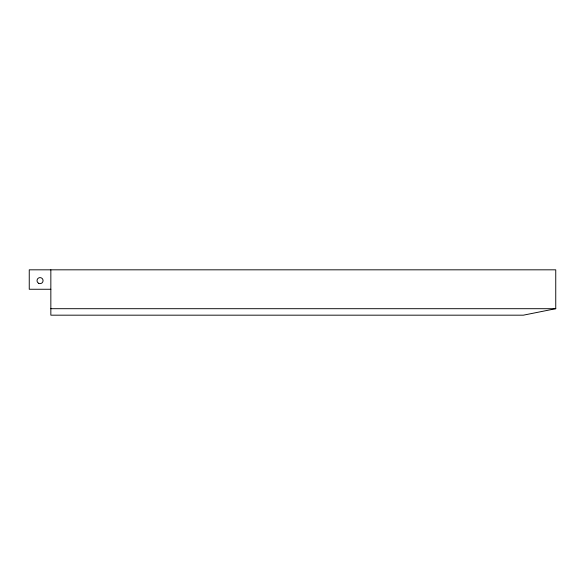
<?xml version="1.0" encoding="UTF-8"?>
<svg xmlns="http://www.w3.org/2000/svg" width="585" height="585" viewBox="0 0 585 585"><rect width="100%" height="100%" fill="white"/><g stroke="black" fill="none" stroke-linecap="round" stroke-linejoin="round"><path stroke-width="0.88" d="M50.844 289.261L29.25 289.261L29.25 269.824L555.75 269.824L555.75 308.697L523.356 315.176L50.844 315.176L50.844 269.824M50.844 308.697L555.75 308.697M38.537 283.242A3.02 3.02 0 0 0 43.071 280.624A3.02 3.02 0 0 0 38.537 278.007A3.02 3.02 0 0 0 38.537 283.242"/></g></svg>
